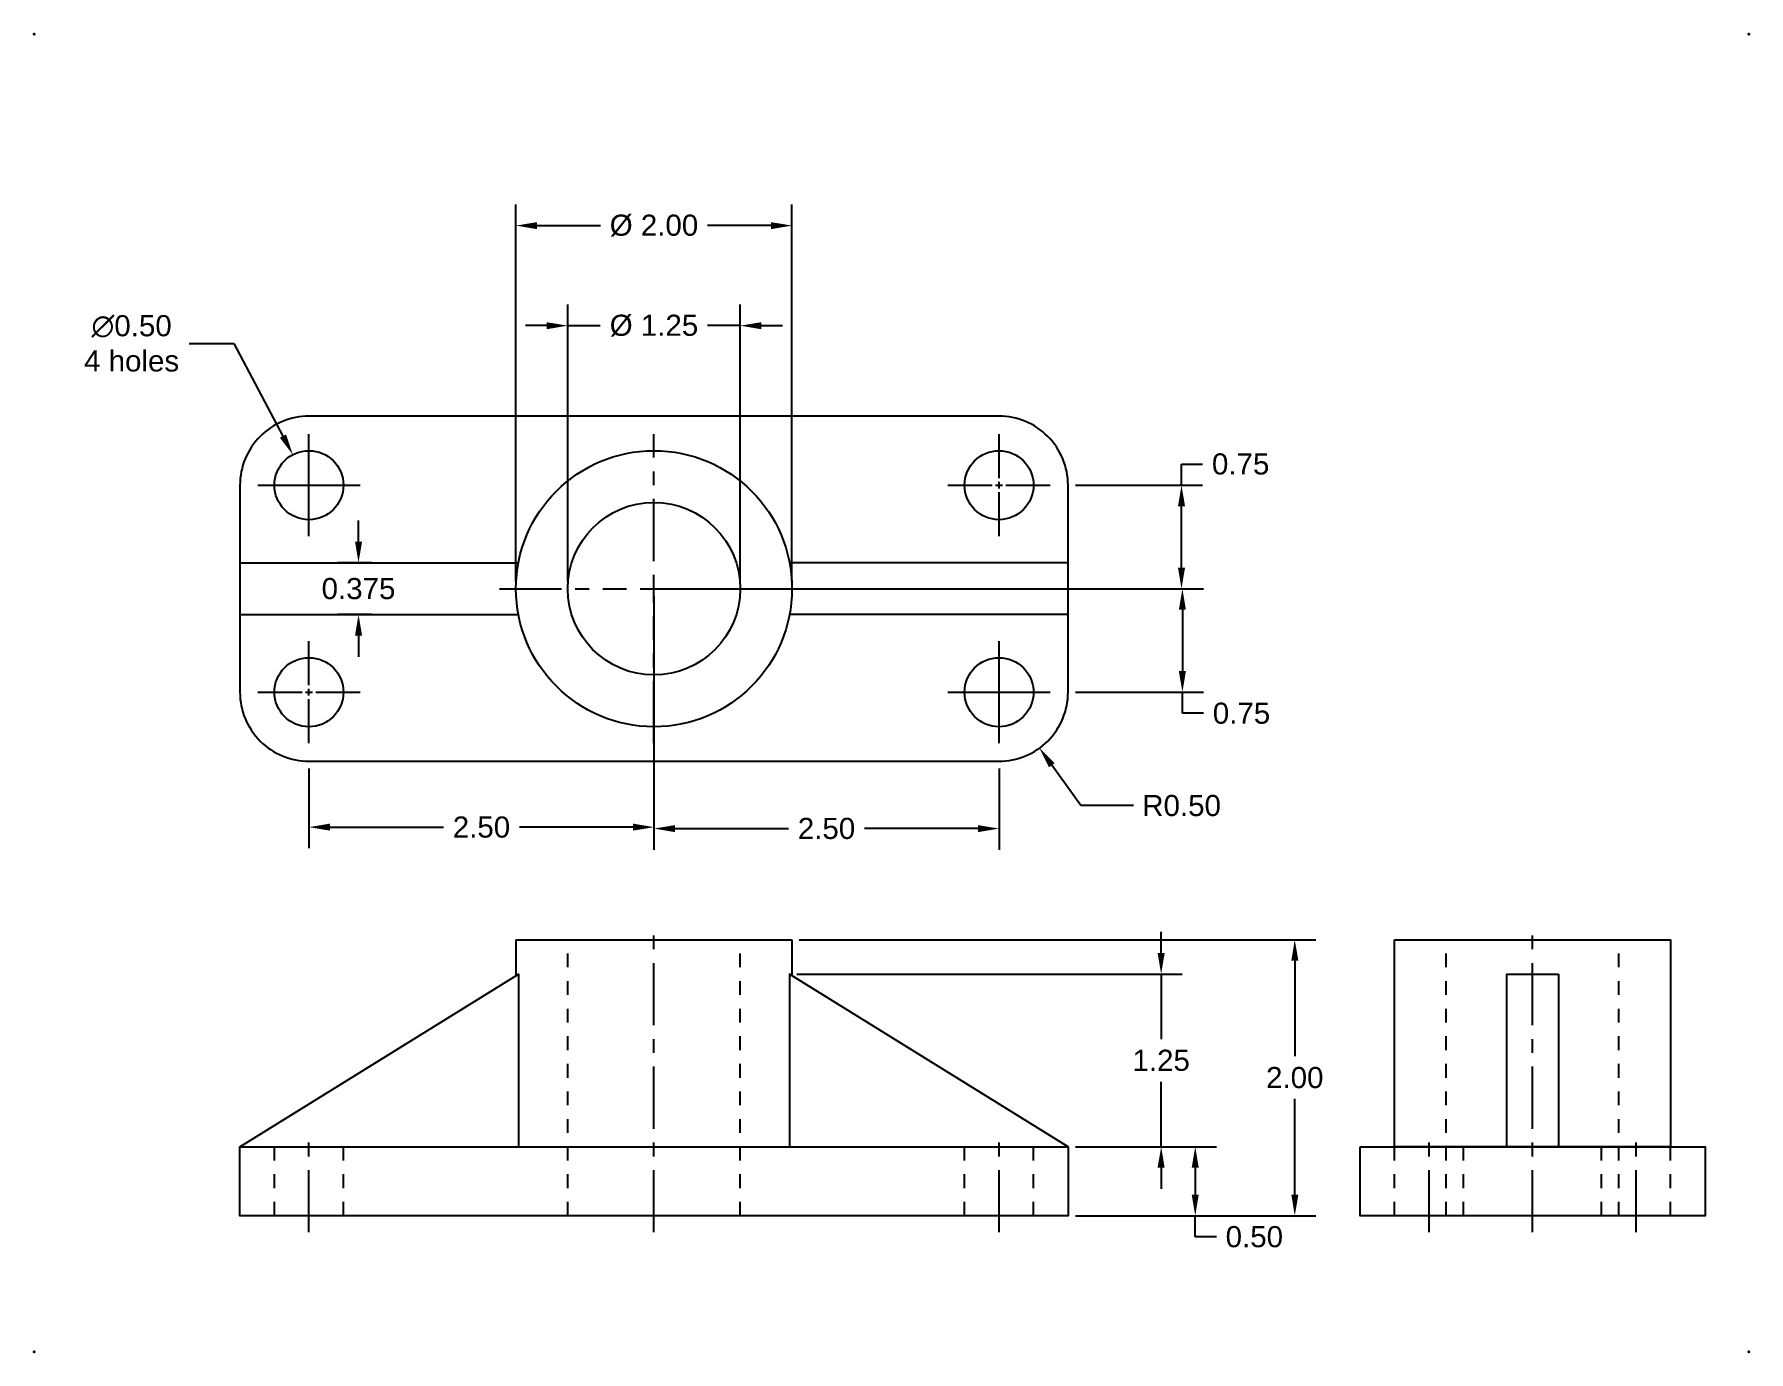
# Paper-space layout 'Layout1' of a CAD drawing. Header units: inches. Extents: x 0.6 to 13, y 1.7 to 11.3.
import ezdxf

# ---------------------------------------------------------------- set-up
doc = ezdxf.new("R2010")
doc.units = ezdxf.units.IN
doc.header["$LTSCALE"] = 0.6
doc.header["$MEASUREMENT"] = 0
doc.linetypes.add('CENTER2', pattern=[1.125, 0.75, -0.125, 0.125, -0.125])
doc.linetypes.add('HIDDEN2', pattern=[0.1875, 0.125, -0.0625])
doc.layers.add('dims', color=7, linetype='Continuous', lineweight=35)
doc.layers.add('hidden', color=7, linetype='HIDDEN2')
doc.styles.get("Standard").update_dxf_attribs({"font": 'arial.ttf'})
doc.dimstyles.get("Standard").update_dxf_attribs({"dimscale": 0.85, "dimtxt": 0.18, "dimasz": 0.18, "dimexe": 0.18, "dimexo": 0.0625, "dimgap": 0.09, "dimtad": 0, "dimtih": 1, "dimtoh": 1, "dimzin": 0, "dimdsep": 46, "dimtxsty": 'Standard', "dimcen": 0.09, "dimadec": 0, "dimazin": 0, "dimtfac": 1, "dimtofl": 0, "dimtmove": 0, "dimatfit": 3, "dimfxl": 1, "dimtolj": 1, "dimtzin": 0, "dimarcsym": 0})

# ---------------------------------------------------------------- blocks, each defined once
blk = doc.blocks.new('*U10')
at = {"layer": 'hidden', "color": 0, "linetype": 'CENTER2', "transparency": 16777216}
blk.add_line((0, -0.37), (0, 0.37), dxfattribs=at)
blk = doc.blocks.new('*U11')
at = {"layer": 'hidden', "color": 0, "linetype": 'CENTER2', "transparency": 16777216}
blk.add_line((0, -1.12), (0, 1.12), dxfattribs=at)
blk = doc.blocks.new('*U12')
at = {"layer": 'hidden', "color": 0, "linetype": 'CENTER2', "transparency": 16777216}
blk.add_line((0, -0.37), (0, 0.37), dxfattribs=at)
blk = doc.blocks.new('*U13')
at = {"layer": 'hidden', "color": 0, "linetype": 'CENTER2', "transparency": 16777216}
blk.add_line((0, -0.37), (0, 0.37), dxfattribs=at)
blk = doc.blocks.new('*U14')
at = {"layer": 'hidden', "color": 0, "linetype": 'CENTER2', "transparency": 16777216}
blk.add_line((0, -0.37), (0, 0.37), dxfattribs=at)
blk = doc.blocks.new('*U15')
at = {"layer": 'hidden', "color": 0, "linetype": 'CENTER2', "transparency": 16777216}
blk.add_line((0, -1.12), (0, 1.12), dxfattribs=at)
blk = doc.blocks.new('*U16')
at = {"layer": 'hidden', "color": 0, "linetype": 'CENTER2', "transparency": 16777216}
for p, q in [((0, 0.2), (0, 1.12)), ((-1.12, 0), (-0.2, 0)), ((0.2, 0), (1.12, 0)), ((0, -1.12), (0, -0.2))]:
    blk.add_line(p, q, dxfattribs=at)
at = {"layer": 'hidden', "color": 0, "linetype": 'Continuous', "transparency": 16777216}
for p, q in [((-0.1, 0), (0.1, 0)), ((0, -0.1), (0, 0.1))]:
    blk.add_line(p, q, dxfattribs=at)
blk = doc.blocks.new('*U17')
at = {"layer": 'hidden', "color": 0, "linetype": 'CENTER2', "transparency": 16777216}
for p, q in [((0, 0.05), (0, 0.37)), ((-0.37, 0), (-0.05, 0)), ((0.05, 0), (0.37, 0)), ((0, -0.37), (0, -0.05))]:
    blk.add_line(p, q, dxfattribs=at)
at = {"layer": 'hidden', "color": 0, "linetype": 'Continuous', "transparency": 16777216}
for p, q in [((-0.025, 0), (0.025, 0)), ((0, -0.025), (0, 0.025))]:
    blk.add_line(p, q, dxfattribs=at)
blk = doc.blocks.new('*U18')
at = {"layer": 'hidden', "color": 0, "linetype": 'CENTER2', "transparency": 16777216}
for p, q in [((0, 0.05), (0, 0.37)), ((-0.37, 0), (-0.05, 0)), ((0.05, 0), (0.37, 0)), ((0, -0.37), (0, -0.05))]:
    blk.add_line(p, q, dxfattribs=at)
at = {"layer": 'hidden', "color": 0, "linetype": 'Continuous', "transparency": 16777216}
for p, q in [((-0.025, 0), (0.025, 0)), ((0, -0.025), (0, 0.025))]:
    blk.add_line(p, q, dxfattribs=at)
blk = doc.blocks.new('*U19')
at = {"layer": 'hidden', "color": 0, "linetype": 'CENTER2', "transparency": 16777216}
for p, q in [((0, 0.05), (0, 0.37)), ((-0.37, 0), (-0.05, 0)), ((0.05, 0), (0.37, 0)), ((0, -0.37), (0, -0.05))]:
    blk.add_line(p, q, dxfattribs=at)
at = {"layer": 'hidden', "color": 0, "linetype": 'Continuous', "transparency": 16777216}
for p, q in [((-0.025, 0), (0.025, 0)), ((0, -0.025), (0, 0.025))]:
    blk.add_line(p, q, dxfattribs=at)
blk = doc.blocks.new('*U20')
at = {"layer": 'hidden', "color": 0, "linetype": 'CENTER2', "transparency": 16777216}
for p, q in [((0, 0.05), (0, 0.37)), ((-0.37, 0), (-0.05, 0)), ((0.05, 0), (0.37, 0)), ((0, -0.37), (0, -0.05))]:
    blk.add_line(p, q, dxfattribs=at)
at = {"layer": 'hidden', "color": 0, "linetype": 'Continuous', "transparency": 16777216}
for p, q in [((-0.025, 0), (0.025, 0)), ((0, -0.025), (0, 0.025))]:
    blk.add_line(p, q, dxfattribs=at)
blk = doc.blocks.new('*D21')
at = {"layer": 'Defpoints', "color": 0, "transparency": 16777216}
for p in [(6.111, 4.704), (8.111, 2.704), (9.754, 2.704)]:
    blk.add_point(p, dxfattribs=at)
at = {"layer": 'dims', "color": 0, "lineweight": -2, "transparency": 16777216}
for p, q in [((6.164, 4.704), (9.907, 4.704)), ((9.754, 4.551), (9.754, 3.859)), ((9.754, 2.857), (9.754, 3.55)), ((8.164, 2.704), (9.907, 2.704))]:
    blk.add_line(p, q, dxfattribs=at)
at = {"layer": 'dims', "color": 0, "transparency": 16777216}
for points in [[(9.729, 4.551), (9.78, 4.551), (9.754, 4.704)], [(9.729, 2.857), (9.78, 2.857), (9.754, 2.704)]]:
    blk.add_solid(points, dxfattribs=at)
at = {"layer": 'dims', "color": 0, "transparency": 16777216, "insert": (9.754, 3.704), "char_height": 0.153, "attachment_point": 5}
blk.add_mtext('\\A1;2.00', dxfattribs=at)
blk = doc.blocks.new('*D22')
at = {"layer": 'Defpoints', "color": 0, "transparency": 16777216}
for p in [(6.093, 4.454), (8.111, 3.204), (8.786, 3.204)]:
    blk.add_point(p, dxfattribs=at)
at = {"layer": 'dims', "color": 0, "lineweight": -2, "transparency": 16777216}
for p, q in [((8.786, 4.607), (8.786, 4.76)), ((6.146, 4.454), (8.939, 4.454)), ((8.786, 4.454), (8.786, 4.301)), ((8.786, 4.301), (8.786, 3.984)), ((8.786, 3.357), (8.786, 3.675)), ((8.786, 3.204), (8.786, 3.357)), ((8.164, 3.204), (8.939, 3.204)), ((8.786, 3.051), (8.786, 2.898))]:
    blk.add_line(p, q, dxfattribs=at)
at = {"layer": 'dims', "color": 0, "transparency": 16777216}
for points in [[(8.76, 4.607), (8.811, 4.607), (8.786, 4.454)], [(8.76, 3.051), (8.811, 3.051), (8.786, 3.204)]]:
    blk.add_solid(points, dxfattribs=at)
at = {"layer": 'dims', "color": 0, "transparency": 16777216, "insert": (8.786, 3.829), "char_height": 0.153, "attachment_point": 5}
blk.add_mtext('\\A1;1.25', dxfattribs=at)
blk = doc.blocks.new('*D23')
at = {"layer": 'Defpoints', "color": 0, "transparency": 16777216}
for p in [(8.786, 3.204), (8.786, 2.704), (9.033, 2.704)]:
    blk.add_point(p, dxfattribs=at)
at = {"layer": 'dims', "color": 0, "lineweight": -2, "transparency": 16777216}
for p, q in [((8.839, 3.204), (9.186, 3.204)), ((9.033, 3.051), (9.033, 2.857)), ((8.839, 2.704), (9.186, 2.704)), ((9.033, 2.551), (9.033, 2.704)), ((9.186, 2.551), (9.033, 2.551))]:
    blk.add_line(p, q, dxfattribs=at)
at = {"layer": 'dims', "color": 0, "transparency": 16777216}
for points in [[(9.007, 3.051), (9.058, 3.051), (9.033, 3.204)], [(9.007, 2.857), (9.058, 2.857), (9.033, 2.704)]]:
    blk.add_solid(points, dxfattribs=at)
at = {"layer": 'dims', "color": 0, "transparency": 16777216, "insert": (9.461, 2.551), "char_height": 0.153, "attachment_point": 5}
blk.add_mtext('\\A1;0.50', dxfattribs=at)
blk = doc.blocks.new('*D24')
at = {"layer": 'Defpoints', "color": 0, "transparency": 16777216}
for p in [(8.111, 7.997), (8.933, 7.997), (5.111, 7.247)]:
    blk.add_point(p, dxfattribs=at)
at = {"layer": 'dims', "color": 0, "lineweight": -2, "transparency": 16777216}
for p, q in [((8.933, 7.997), (8.933, 8.15)), ((8.933, 8.15), (9.086, 8.15)), ((8.164, 7.997), (9.086, 7.997)), ((8.933, 7.4), (8.933, 7.844)), ((5.164, 7.247), (9.086, 7.247))]:
    blk.add_line(p, q, dxfattribs=at)
at = {"layer": 'dims', "color": 0, "transparency": 16777216}
for points in [[(8.908, 7.844), (8.959, 7.844), (8.933, 7.997)], [(8.908, 7.4), (8.959, 7.4), (8.933, 7.247)]]:
    blk.add_solid(points, dxfattribs=at)
at = {"layer": 'dims', "color": 0, "transparency": 16777216, "insert": (9.362, 8.15), "char_height": 0.153, "attachment_point": 5}
blk.add_mtext('\\A1;0.75', dxfattribs=at)
blk = doc.blocks.new('*D25')
at = {"layer": 'Defpoints', "color": 0, "transparency": 16777216}
for p in [(5.111, 7.247), (8.111, 6.497), (8.94, 6.497)]:
    blk.add_point(p, dxfattribs=at)
at = {"layer": 'dims', "color": 0, "lineweight": -2, "transparency": 16777216}
for p, q in [((5.164, 7.247), (9.093, 7.247)), ((8.94, 7.094), (8.94, 6.65)), ((8.164, 6.497), (9.093, 6.497)), ((8.94, 6.344), (8.94, 6.497)), ((9.093, 6.344), (8.94, 6.344))]:
    blk.add_line(p, q, dxfattribs=at)
at = {"layer": 'dims', "color": 0, "transparency": 16777216}
for points in [[(8.914, 7.094), (8.965, 7.094), (8.94, 7.247)], [(8.914, 6.65), (8.965, 6.65), (8.94, 6.497)]]:
    blk.add_solid(points, dxfattribs=at)
at = {"layer": 'dims', "color": 0, "transparency": 16777216, "insert": (9.368, 6.344), "char_height": 0.153, "attachment_point": 5}
blk.add_mtext('\\A1;0.75', dxfattribs=at)
blk = doc.blocks.new('*D26')
at = {"layer": 'Defpoints', "color": 0, "transparency": 16777216}
for p in [(5.111, 7.247), (2.611, 5.997), (2.611, 5.519)]:
    blk.add_point(p, dxfattribs=at)
at = {"layer": 'dims', "color": 0, "lineweight": -2, "transparency": 16777216}
for p, q in [((5.111, 7.194), (5.111, 5.366)), ((2.611, 5.944), (2.611, 5.366)), ((2.764, 5.519), (3.585, 5.519)), ((4.958, 5.519), (4.137, 5.519))]:
    blk.add_line(p, q, dxfattribs=at)
at = {"layer": 'dims', "color": 0, "transparency": 16777216}
for points in [[(2.764, 5.545), (2.764, 5.494), (2.611, 5.519)], [(4.958, 5.545), (4.958, 5.494), (5.111, 5.519)]]:
    blk.add_solid(points, dxfattribs=at)
at = {"layer": 'dims', "color": 0, "transparency": 16777216, "insert": (3.861, 5.519), "char_height": 0.153, "attachment_point": 5}
blk.add_mtext('\\A1;2.50', dxfattribs=at)
blk = doc.blocks.new('*D27')
at = {"layer": 'Defpoints', "color": 0, "transparency": 16777216}
for p in [(5.111, 7.247), (7.611, 5.997), (7.611, 5.509)]:
    blk.add_point(p, dxfattribs=at)
at = {"layer": 'dims', "color": 0, "lineweight": -2, "transparency": 16777216}
for p, q in [((5.111, 7.194), (5.111, 5.356)), ((7.611, 5.944), (7.611, 5.356)), ((5.264, 5.509), (6.085, 5.509)), ((7.458, 5.509), (6.637, 5.509))]:
    blk.add_line(p, q, dxfattribs=at)
at = {"layer": 'dims', "color": 0, "transparency": 16777216}
for points in [[(5.264, 5.534), (5.264, 5.483), (5.111, 5.509)], [(7.458, 5.534), (7.458, 5.483), (7.611, 5.509)]]:
    blk.add_solid(points, dxfattribs=at)
at = {"layer": 'dims', "color": 0, "transparency": 16777216, "insert": (6.361, 5.509), "char_height": 0.153, "attachment_point": 5}
blk.add_mtext('\\A1;2.50', dxfattribs=at)
blk = doc.blocks.new('*D28')
at = {"layer": 'Defpoints', "color": 0, "transparency": 16777216}
for p in [(2.97, 7.435), (3.12, 7.435), (3.12, 7.06)]:
    blk.add_point(p, dxfattribs=at)
at = {"layer": 'dims', "color": 0, "lineweight": -2, "transparency": 16777216}
for p, q in [((2.97, 7.588), (2.97, 7.741)), ((3.067, 7.435), (2.817, 7.435)), ((3.067, 7.06), (2.817, 7.06)), ((2.97, 6.907), (2.97, 6.754))]:
    blk.add_line(p, q, dxfattribs=at)
at = {"layer": 'dims', "color": 0, "transparency": 16777216}
for points in [[(2.945, 7.588), (2.996, 7.588), (2.97, 7.435)], [(2.945, 6.907), (2.996, 6.907), (2.97, 7.06)]]:
    blk.add_solid(points, dxfattribs=at)
at = {"layer": 'dims', "color": 0, "transparency": 16777216, "insert": (2.97, 7.247), "char_height": 0.153, "attachment_point": 5}
blk.add_mtext('\\A1;0.375', dxfattribs=at)
blk = doc.blocks.new('*D29')
at = {"layer": 'Defpoints', "color": 0, "transparency": 16777216}
for p in [(5.736, 9.153), (4.486, 7.247), (5.736, 7.247)]:
    blk.add_point(p, dxfattribs=at)
at = {"layer": 'dims', "color": 0, "lineweight": -2, "transparency": 16777216}
for p, q in [((4.486, 7.3), (4.486, 9.306)), ((5.736, 7.3), (5.736, 9.306)), ((4.333, 9.153), (4.18, 9.153)), ((4.486, 9.153), (4.639, 9.153)), ((4.639, 9.153), (4.722, 9.153)), ((5.583, 9.153), (5.5, 9.153)), ((5.736, 9.153), (5.583, 9.153)), ((5.889, 9.153), (6.042, 9.153))]:
    blk.add_line(p, q, dxfattribs=at)
at = {"layer": 'dims', "color": 0, "transparency": 16777216}
for points in [[(4.333, 9.178), (4.333, 9.127), (4.486, 9.153)], [(5.889, 9.178), (5.889, 9.127), (5.736, 9.153)]]:
    blk.add_solid(points, dxfattribs=at)
at = {"layer": 'dims', "color": 0, "transparency": 16777216, "insert": (5.111, 9.153), "char_height": 0.153, "attachment_point": 5}
blk.add_mtext('\\A1;%%C 1.25', dxfattribs=at)
blk = doc.blocks.new('*D30')
at = {"layer": 'Defpoints', "color": 0, "transparency": 16777216}
for p in [(6.111, 9.878), (4.111, 7.247), (6.111, 7.247)]:
    blk.add_point(p, dxfattribs=at)
at = {"layer": 'dims', "color": 0, "lineweight": -2, "transparency": 16777216}
for p, q in [((4.111, 7.3), (4.111, 10.031)), ((6.111, 7.3), (6.111, 10.031)), ((4.264, 9.878), (4.723, 9.878)), ((5.958, 9.878), (5.499, 9.878))]:
    blk.add_line(p, q, dxfattribs=at)
at = {"layer": 'dims', "color": 0, "transparency": 16777216}
for points in [[(4.264, 9.903), (4.264, 9.852), (4.111, 9.878)], [(5.958, 9.903), (5.958, 9.852), (6.111, 9.878)]]:
    blk.add_solid(points, dxfattribs=at)
at = {"layer": 'dims', "color": 0, "transparency": 16777216, "insert": (5.111, 9.878), "char_height": 0.153, "attachment_point": 5}
blk.add_mtext('\\A1;%%C 2.00', dxfattribs=at)
blk = doc.blocks.new('*D31')
at = {"layer": 'Defpoints', "color": 0, "transparency": 16777216}
for p in [(7.611, 6.497), (7.904, 6.092)]:
    blk.add_point(p, dxfattribs=at)
at = {"layer": 'dims', "color": 0, "lineweight": -2, "transparency": 16777216}
for p, q in [((7.534, 6.497), (7.687, 6.497)), ((7.611, 6.421), (7.611, 6.574)), ((8.205, 5.675), (7.993, 5.968)), ((8.586, 5.675), (8.205, 5.675))]:
    blk.add_line(p, q, dxfattribs=at)
at = {"layer": 'dims', "color": 0, "transparency": 16777216}
blk.add_solid([(8.014, 5.983), (7.973, 5.953), (7.904, 6.092)], dxfattribs=at)
at = {"layer": 'dims', "color": 0, "transparency": 16777216, "insert": (8.934, 5.675), "char_height": 0.153, "attachment_point": 5}
blk.add_mtext('\\A1;R0.50', dxfattribs=at)
blk = doc.blocks.new('*D32')
at = {"layer": 'Defpoints', "color": 0, "transparency": 16777216}
for p in [(2.494, 8.218), (2.728, 7.776)]:
    blk.add_point(p, dxfattribs=at)
at = {"layer": 'dims', "color": 0, "lineweight": -2, "transparency": 16777216}
for p, q in [((1.742, 9.024), (2.067, 9.024)), ((2.067, 9.024), (2.422, 8.353)), ((2.534, 7.997), (2.687, 7.997)), ((2.611, 7.921), (2.611, 8.074))]:
    blk.add_line(p, q, dxfattribs=at)
at = {"layer": 'dims', "color": 0, "transparency": 16777216}
blk.add_solid([(2.445, 8.365), (2.4, 8.341), (2.494, 8.218)], dxfattribs=at)
at = {"layer": 'dims', "color": 0, "transparency": 16777216, "insert": (1.326, 9.024), "char_height": 0.153, "width": 0.85, "attachment_point": 5}
blk.add_mtext('\\A1;∅0.50\\P4 holes', dxfattribs=at)

psp = doc.layouts.get("Layout1")

# ---------------------------------------------------------------- linework, layer by layer
for p, q in [((2.111, 7.997), (2.111, 6.497)), ((2.111, 7.435), (4.129, 7.435)), ((8.111, 7.435), (6.093, 7.435)), ((2.111, 7.06), (4.129, 7.06)), ((8.111, 7.06), (6.093, 7.06)), ((4.111, 4.704), (6.111, 4.704)), ((6.111, 4.704), (6.111, 4.443)), ((11.289, 4.454), (11.664, 4.454)), ((11.289, 4.454), (11.289, 3.204)), ((11.664, 4.454), (11.664, 3.204))]:
    psp.add_line(p, q)
psp.add_lwpolyline([(2.111, 6.497, 0.414214), (2.611, 5.997), (7.611, 5.997, 0.414214), (8.111, 6.497), (8.111, 7.997, 0.414214), (7.611, 8.497), (2.611, 8.497, 0.414214), (2.111, 7.997, -0.644176)], format="xyb")
for points in [[(4.111, 4.704), (4.111, 4.443)], [(2.111, 3.204), (4.129, 4.454), (4.129, 3.204)], [(8.111, 3.204), (6.093, 4.454), (6.093, 3.204)]]:
    psp.add_lwpolyline(points)
for points in [[(10.477, 4.704), (12.477, 4.704), (12.477, 3.204), (10.477, 3.204)], [(2.111, 3.204), (8.111, 3.204), (8.111, 2.704), (2.111, 2.704)], [(10.227, 3.204), (12.727, 3.204), (12.727, 2.704), (10.227, 2.704)]]:
    psp.add_lwpolyline(points, close=True)
for centre, radius in [((2.611, 7.997), 0.25), ((5.111, 7.247), 1), ((7.611, 7.997), 0.25), ((5.111, 7.247), 0.625), ((2.611, 6.497), 0.25), ((7.611, 6.497), 0.25)]:
    psp.add_circle(centre, radius)
at = {"layer": 'dims'}
for p in [(0.621, 11.264), (13.043, 11.264), (0.621, 1.718), (13.043, 1.718)]:
    psp.add_point(p, dxfattribs=at)
at = {"layer": 'hidden'}
for p, q in [((4.486, 2.704), (4.486, 4.704)), ((5.736, 2.704), (5.736, 4.704)), ((10.852, 2.704), (10.852, 4.704)), ((12.102, 2.704), (12.102, 4.704)), ((2.361, 2.704), (2.361, 3.204)), ((2.861, 2.704), (2.861, 3.204)), ((7.361, 2.704), (7.361, 3.204)), ((7.861, 2.704), (7.861, 3.204)), ((10.477, 2.704), (10.477, 3.204)), ((10.977, 2.704), (10.977, 3.204)), ((11.977, 2.704), (11.977, 3.204)), ((12.477, 2.704), (12.477, 3.204))]:
    psp.add_line(p, q, dxfattribs=at)

# ---------------------------------------------------------------- block references
at = {"layer": 'hidden', "linetype": 'CENTER2'}
for name, p in [('*U20', (2.611, 7.997)), ('*U16', (5.111, 7.247)), ('*U17', (7.611, 7.997)), ('*U19', (2.611, 6.497)), ('*U18', (7.611, 6.497)), ('*U11', (5.111, 3.704)), ('*U15', (11.477, 3.704)), ('*U10', (2.611, 2.954)), ('*U12', (7.611, 2.954)), ('*U13', (10.727, 2.954)), ('*U14', (12.227, 2.954))]:
    psp.add_blockref(name, p, dxfattribs=at)

# ---------------------------------------------------------------- dimensions: what is measured, and where the dimension line sits
at = {"layer": 'dims'}
for base, p1, p2, picture, middle in [((6.111, 9.878), (4.111, 7.247), (6.111, 7.247), '*D30', (5.111, 9.878)), ((5.736, 9.153), (4.486, 7.247), (5.736, 7.247), '*D29', (5.111, 9.153))]:
    dim = psp.add_linear_dim(base=base, p1=p1, p2=p2, text='%%C <>', dimstyle='Standard', dxfattribs=at)
    dim.commit()
    dim.dimension.update_dxf_attribs({"geometry": picture, "text_midpoint": middle})
dim = psp.add_diameter_dim_2p(p1=(2.728, 7.776), p2=(2.494, 8.218), text='<>\\P4 holes', dimstyle='Standard', dxfattribs=at)
dim.commit()
dim.dimension.update_dxf_attribs({"geometry": '*D32', "text_midpoint": (1.326, 9.024), "dimtype": 163})
for base, p1, p2, picture, middle in [((8.933, 7.997), (5.111, 7.247), (8.111, 7.997), '*D24', (9.362, 8.15)), ((8.786, 3.204), (6.093, 4.454), (8.111, 3.204), '*D22', (8.786, 3.829)), ((9.754, 2.704), (6.111, 4.704), (8.111, 2.704), '*D21', (9.754, 3.704))]:
    dim = psp.add_linear_dim(base=base, p1=p1, p2=p2, angle=90, dimstyle='Standard', dxfattribs=at)
    dim.commit()
    dim.dimension.update_dxf_attribs({"geometry": picture, "text_midpoint": middle})
dim = psp.add_linear_dim(base=(2.97, 7.435), p1=(3.12, 7.06), p2=(3.12, 7.435), angle=90, text='0.375', dimstyle='Standard', dxfattribs=at)
dim.commit()
dim.dimension.update_dxf_attribs({"geometry": '*D28', "text_midpoint": (2.97, 7.247)})
for base, p2, picture, middle in [((2.611, 5.519), (2.611, 5.997), '*D26', (3.861, 5.519)), ((7.611, 5.509), (7.611, 5.997), '*D27', (6.361, 5.509))]:
    dim = psp.add_linear_dim(base=base, p1=(5.111, 7.247), p2=p2, dimstyle='Standard', dxfattribs=at)
    dim.commit()
    dim.dimension.update_dxf_attribs({"geometry": picture, "text_midpoint": middle})
for base, p1, p2, picture, middle in [((8.94, 6.497), (5.111, 7.247), (8.111, 6.497), '*D25', (9.24, 6.344)), ((9.033, 2.704), (8.786, 3.204), (8.786, 2.704), '*D23', (9.356, 2.551))]:
    dim = psp.add_linear_dim(base=base, p1=p1, p2=p2, angle=90, dimstyle='Standard', override={"dimtmove": 1}, dxfattribs=at)
    dim.commit()
    dim.dimension.update_dxf_attribs({"geometry": picture, "text_midpoint": middle, "dimtype": 160})
dim = psp.add_radius_dim(center=(7.611, 6.497), mpoint=(7.904, 6.092), dimstyle='Standard', dxfattribs=at)
dim.commit()
dim.dimension.update_dxf_attribs({"geometry": '*D31', "text_midpoint": (8.934, 5.675), "dimtype": 164})

doc.saveas('drawing.dxf')
